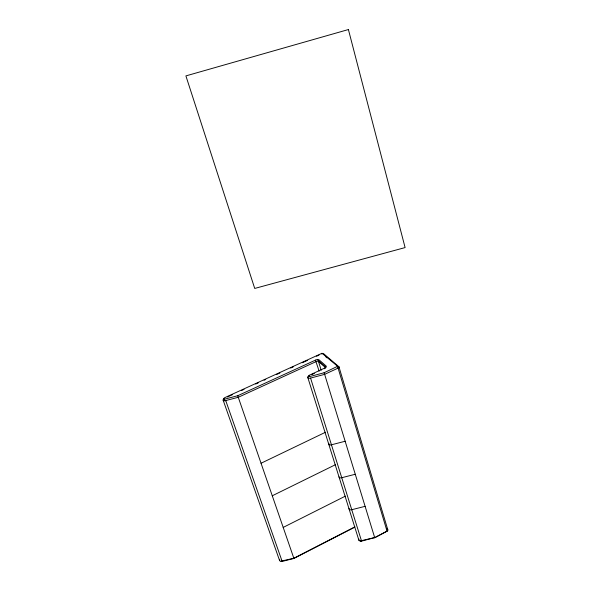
<?xml version="1.0" encoding="UTF-8"?>
<svg xmlns="http://www.w3.org/2000/svg" width="591" height="591" viewBox="0 0 591 591"><rect width="100%" height="100%" fill="white"/><g stroke="black" fill="none" stroke-linecap="round" stroke-linejoin="round"><path stroke-width="0.89" d="M360.178 540.514A1.522 0.946 -18.3 0 0 361.404 541.186L374.687 537.588L324.644 374.347L324.038 372.781L309.883 376.511A1.633 0.768 -17.7 0 1 308.687 376.208A1.633 0.768 -17.7 0 1 309.219 375.278L324.873 368.008A3.044 1.418 -17.2 0 0 326.143 366.028L319.051 359.83A2.999 1.381 -17.3 0 0 315.764 359.993L237.73 395.719L225.09 399.051A1.684 0.776 -20.3 0 1 223.945 398.718A1.684 0.776 -20.3 0 1 224.624 397.721L322.058 353.248L337.609 366.302L324.038 372.781M321.548 353.965L321.667 353.366M324.37 368.784L324.562 368.163M374.65 537.84L387.046 531.161A1.692 1.056 -16.9 0 0 387.748 529.573L338.931 366.745L323.787 353.846A1.758 0.798 -17.1 0 0 322.191 353.736M386.773 531.531L387.024 530.969M354.903 526.862L293.838 558.244L281.057 561.14A1.566 0.96 -22.3 0 0 282.077 561.45L293.912 558.458L354.644 527.246M283.192 527.416L345.395 496.122M272.274 495.783L335.644 464.6M261.045 463.248L325.611 432.198M308.044 376.703L308.805 376.349M311.826 374.576L314.338 373.423M227.38 396.989L232.374 394.707M241.542 390.518L244.046 389.373M255.711 384.039L258.215 382.902M264.044 380.235L265.714 379.474M276.544 374.524L279.883 373.002M290.713 368.053L293.21 366.908M302.378 362.719L307.379 360.436M316.547 356.247L319.044 355.102M224.321 398.437A2.911 1.345 -20.3 0 0 223.147 400.159A2.911 1.345 -20.3 0 0 225.119 400.735L238.269 397.285L316.185 361.566A1.81 0.835 -17.3 0 1 318.483 361.456L325.257 367.403A1.832 0.857 -17.2 0 1 324.932 368.452M358.885 540.233L307.859 377.664A2.859 1.345 -17.7 0 0 310.57 378.077L324.644 374.347L338.082 368.112A1.817 0.857 -16.8 0 0 338.931 366.745M345.151 441.255L330.857 444.949A2.778 1.485 -17.9 0 1 328.921 443.25M355.272 474.255L341.162 477.868A2.741 1.544 -18 0 1 338.998 476.819M365.105 506.332L351.18 509.863A2.704 1.603 -18.1 0 1 349.059 508.371M360.362 540.898L374.687 537.588L387.046 531.161L338.082 368.112L337.239 366.671M325.619 356.661L326.986 357.836M317.264 359.616L325.922 367.203M386.514 528.243L387.748 529.573M224.041 398.866L225.119 400.735M315.446 360.126L319.147 371.163M225.74 400.617L282.099 561.243M223.147 400.159L279.565 560.482M237.73 395.719L293.912 558.458M310.57 378.077L361.522 540.957M318.483 361.456L321.186 370.247M281.515 561.339A2.719 1.662 -22.3 0 1 279.787 559.278M360.938 541.046A2.667 1.662 -18.3 0 1 358.981 539.081M307.859 377.671A2.859 1.345 -17.7 0 1 309.322 375.736M348.402 29.55L185.899 75.899L254.721 288.438L405.101 247.577L348.402 29.55"/></g></svg>
